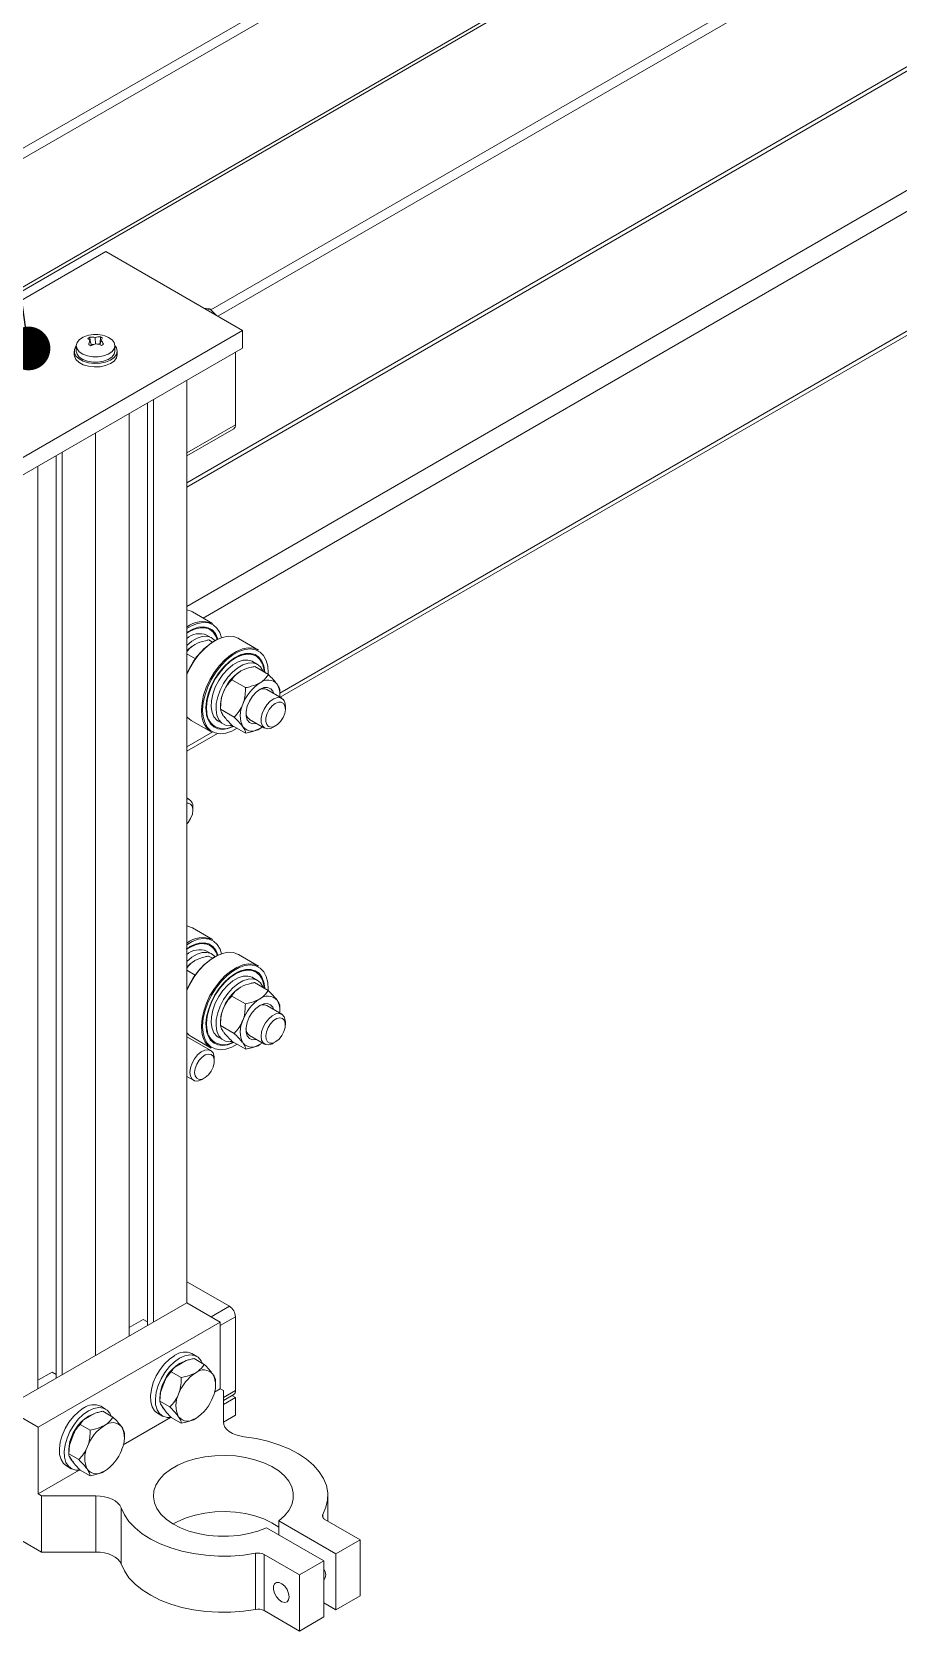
# Model space of a CAD drawing. Header units: millimetres. Extents: x 15 to 415, y 5 to 292.
# Drawn here: x 135.69 to 155.84, y 147.91 to 185.09 of the extents above; entities that cross this region are included whole.
import ezdxf

# ---------------------------------------------------------------- set-up
doc = ezdxf.new("R2010")
doc.units = ezdxf.units.MM
doc.dimstyles.new('SLDDIMSTYLE0', dxfattribs={"dimtxt": 0.18, "dimasz": 1.016, "dimexe": 0, "dimexo": 0.0625, "dimgap": 0, "dimtad": 0, "dimtih": 1, "dimtoh": 1, "dimdec": 0, "dimrnd": 1e-09, "dimzin": 0, "dimdsep": 46, "dimtxsty": 'Standard', "dimblk1": 'DOT', "dimblk2": 'DOT', "dimsah": 1, "dimcen": 0.09, "dimadec": 0, "dimazin": 0, "dimtfac": 1.016, "dimtdec": 0, "dimtofl": 0, "dimtmove": 0, "dimatfit": 3, "dimldrblk": 'DOT', "dimfxl": 1, "dimfrac": 2, "dimtolj": 1, "dimtzin": 0, "dimarcsym": 0})

# ---------------------------------------------------------------- blocks, each defined once
blk = doc.blocks.new('_DOT')
at = {"color": 0, "linetype": 'ByBlock', "lineweight": -2}
blk.add_line((-0.5, 0), (-1, 0), dxfattribs=at)
at = {"color": 0, "linetype": 'ByBlock', "const_width": 0.5}
blk.add_lwpolyline([(-0.25, 0, 1), (0.25, 0, 1)], format="xyb", close=True, dxfattribs=at)

msp = doc.modelspace()

# ---------------------------------------------------------------- linework, layer by layer
at = {"color": 7, "linetype": 'Continuous', "lineweight": 15}
for p, q in [((131.446, 180.064), (170.893, 202.836)), ((131.658, 179.942), (171.105, 202.714)), ((139.849, 178.628), (173.721, 198.182)), ((140.012, 178.478), (173.721, 197.937)), ((171.123, 192.987), (139.29, 174.61)), ((141.462, 169.619), (176.594, 189.9)), ((137.402, 179.984), (133.753, 177.878)), ((140.584, 178.148), (137.402, 179.984)), ((139.689, 178.664), (139.824, 178.653)), ((139.824, 178.653), (139.766, 178.62)), ((139.824, 178.653), (139.981, 178.496)), ((131.038, 172.637), (140.584, 178.148)), ((140.584, 178.148), (140.584, 177.739)), ((131.038, 172.229), (140.584, 177.739)), ((136.718, 177.794), (136.718, 177.67)), ((137.037, 177.909), (137.03, 177.991)), ((137.075, 177.802), (137.038, 177.908)), ((137.065, 177.833), (137.128, 177.822)), ((137.163, 177.834), (137.16, 177.989)), ((137.215, 177.829), (137.274, 177.844)), ((137.264, 177.816), (137.299, 177.918)), ((137.277, 177.855), (137.284, 178)), ((137.465, 177.989), (137.38, 178.023)), ((137.618, 177.67), (137.618, 177.794)), ((136.668, 177.67), (136.668, 177.588)), ((137.668, 177.588), (137.668, 177.67)), ((140.421, 175.955), (140.421, 177.645)), ((139.29, 176.992), (139.29, 155.542)), ((138.371, 176.462), (138.371, 155.011)), ((138.512, 176.543), (138.512, 155.093)), ((137.946, 176.217), (137.946, 154.766)), ((137.168, 175.768), (137.168, 154.317)), ((139.29, 175.235), (140.38, 175.864)), ((136.249, 175.237), (136.249, 153.786)), ((136.391, 175.319), (136.391, 153.868)), ((135.825, 174.992), (135.825, 153.541)), ((139.889, 171.335), (139.423, 171.604)), ((139.867, 171.002), (139.753, 171.067)), ((139.828, 171.197), (139.814, 171.205)), ((139.467, 170.84), (139.467, 170.84)), ((139.801, 170.952), (139.888, 170.902)), ((140.957, 170.719), (140.49, 170.988)), ((139.29, 170.632), (139.491, 170.516)), ((140.934, 170.385), (140.821, 170.451)), ((140.869, 170.336), (141.187, 170.152)), ((140.896, 170.581), (140.882, 170.589)), ((140.338, 170.027), (140.656, 169.844)), ((140.534, 170.223), (140.534, 170.223)), ((141.5, 169.597), (141.148, 169.8)), ((141.454, 169.692), (141.454, 169.773)), ((140.075, 169.427), (140.075, 169.346)), ((140.075, 169.343), (140.392, 169.16)), ((141.583, 169.351), (141.583, 169.414)), ((139.39, 169.083), (139.857, 168.813)), ((139.932, 168.943), (139.946, 168.935)), ((140.021, 169.065), (140.134, 169)), ((140.342, 168.967), (140.659, 168.784)), ((140.748, 169.107), (141.1, 168.904)), ((140.994, 168.896), (140.994, 168.896)), ((140.996, 168.897), (141.05, 168.933)), ((141.3, 168.924), (141.355, 168.955)), ((139.29, 168.365), (140.005, 168.778)), ((139.348, 167.246), (139.29, 167.28)), ((139.431, 166.998), (139.431, 167.063)), ((139.889, 163.986), (139.423, 164.256)), ((139.867, 163.653), (139.753, 163.718)), ((139.797, 163.603), (139.886, 163.552)), ((139.828, 163.848), (139.814, 163.856)), ((140.957, 163.37), (140.49, 163.639)), ((139.29, 163.276), (139.487, 163.162)), ((139.467, 163.491), (139.467, 163.491)), ((140.896, 163.232), (140.882, 163.24)), ((140.534, 162.874), (140.534, 162.874)), ((140.934, 163.036), (140.821, 163.102)), ((140.865, 162.987), (141.182, 162.804)), ((140.334, 162.673), (140.652, 162.49)), ((141.5, 162.248), (141.148, 162.451)), ((141.454, 162.344), (141.454, 162.422)), ((140.075, 162.078), (140.075, 162)), ((140.075, 161.988), (140.392, 161.805)), ((140.748, 161.758), (141.1, 161.555)), ((141.583, 162.002), (141.583, 162.065)), ((139.846, 161.407), (139.29, 161.727)), ((139.39, 161.734), (139.857, 161.464)), ((139.932, 161.594), (139.946, 161.586)), ((140.021, 161.716), (140.134, 161.651)), ((140.346, 161.618), (140.663, 161.435)), ((140.994, 161.548), (140.994, 161.548)), ((141, 161.551), (141.05, 161.584)), ((141.3, 161.575), (141.355, 161.606)), ((139.929, 161.161), (139.929, 161.224)), ((139.29, 160.804), (139.446, 160.714)), ((139.646, 160.734), (139.7, 160.765)), ((140.28, 155.46), (139.29, 156.031)), ((135.052, 153.095), (139.29, 155.542)), ((139.29, 155.542), (140.068, 155.093)), ((135.83, 152.646), (140.068, 155.093)), ((137.946, 154.968), (138.274, 155.151)), ((138.274, 155.151), (138.371, 155.095)), ((140.068, 155.093), (140.068, 153.541)), ((140.421, 155.215), (140.421, 153.5)), ((139.523, 154.293), (139.41, 154.358)), ((138.928, 153.936), (139.161, 153.802)), ((139.141, 154.12), (139.009, 154.043)), ((139.274, 154.196), (139.141, 154.12)), ((139.459, 154.243), (139.692, 154.109)), ((135.825, 153.743), (136.153, 153.926)), ((136.153, 153.926), (136.249, 153.871)), ((138.743, 153.625), (138.677, 153.454)), ((138.81, 153.795), (138.743, 153.625)), ((139.957, 153.649), (139.957, 153.731)), ((138.663, 153.252), (138.677, 153.454)), ((138.663, 153.313), (138.663, 153.252)), ((138.663, 153.252), (138.896, 153.118)), ((138.677, 153.188), (138.743, 153.094)), ((139.932, 153.463), (140.068, 153.541)), ((140.143, 153.498), (140.068, 153.541)), ((140.143, 153.498), (140.143, 152.766)), ((140.143, 153.272), (140.38, 153.409)), ((140.143, 153.176), (140.421, 153.337)), ((140.421, 153.337), (140.338, 153.385)), ((140.421, 153.337), (140.421, 152.929)), ((135.83, 152.646), (135.052, 153.095)), ((137.02, 152.895), (136.888, 152.819)), ((137.153, 152.972), (137.02, 152.895)), ((137.401, 153.068), (137.288, 153.133)), ((137.338, 153.018), (137.57, 152.884)), ((137.811, 152.238), (138.908, 152.872)), ((138.61, 152.972), (138.723, 152.907)), ((138.743, 153.094), (138.81, 153)), ((138.928, 152.875), (138.81, 153)), ((138.928, 152.875), (139.161, 152.741)), ((140.143, 152.768), (140.421, 152.929)), ((135.83, 151.095), (135.83, 152.646)), ((136.688, 152.571), (136.622, 152.4)), ((136.807, 152.712), (137.04, 152.578)), ((137.836, 152.424), (137.836, 152.506)), ((136.542, 152.028), (136.556, 152.229)), ((136.542, 152.088), (136.542, 152.028)), ((136.622, 152.4), (136.556, 152.229)), ((136.488, 151.748), (136.601, 151.682)), ((136.542, 152.028), (136.774, 151.894)), ((136.556, 151.964), (136.622, 151.869)), ((136.622, 151.869), (136.688, 151.775)), ((136.807, 151.65), (136.688, 151.775)), ((135.83, 151.095), (136.786, 151.647)), ((136.807, 151.65), (137.04, 151.516)), ((135.83, 151.095), (135.905, 151.051)), ((135.905, 151.051), (137.173, 151.051)), ((135.905, 151.051), (135.905, 149.745)), ((137.173, 149.745), (137.173, 151.051)), ((142.573, 150.465), (142.573, 151.051)), ((137.761, 150.774), (137.761, 149.467)), ((135.905, 149.745), (135.052, 150.237)), ((142.476, 149.541), (141.145, 150.31)), ((141.428, 150.473), (142.759, 149.704)), ((141.428, 150.473), (141.428, 150.146)), ((142.505, 150.504), (143.325, 150.031)), ((142.759, 149.704), (143.325, 150.031)), ((143.325, 150.031), (143.325, 148.725)), ((137.173, 149.745), (135.905, 149.745)), ((140.888, 148.41), (140.888, 149.716)), ((141.09, 149.688), (141.911, 149.215)), ((141.09, 149.688), (141.09, 148.382)), ((141.911, 149.215), (142.476, 149.541)), ((142.476, 149.541), (142.476, 148.235)), ((142.759, 149.704), (142.759, 148.398)), ((141.911, 149.215), (141.911, 147.908)), ((141.911, 147.908), (141.09, 148.382)), ((142.476, 148.561), (142.759, 148.398)), ((142.759, 148.398), (143.325, 148.725)), ((141.911, 147.908), (142.476, 148.235))]:
    msp.add_line(p, q, dxfattribs=at)
at = {"color": 8, "linetype": 'Continuous', "lineweight": 15}
for p, q in [((133.753, 178.171), (169.515, 198.816)), ((133.753, 178.089), (169.515, 198.734)), ((171.211, 192.936), (139.29, 174.509)), ((176.656, 192.814), (139.669, 171.462)), ((139.29, 171.733), (173.615, 191.549)), ((141.454, 169.716), (176.656, 190.038)), ((139.29, 175.302), (140.421, 175.955)), ((139.658, 169.303), (139.669, 169.174)), ((139.29, 168.467), (139.894, 168.815)), ((139.663, 169.074), (139.64, 169.171)), ((139.662, 161.727), (139.64, 161.825)), ((139.658, 161.957), (139.668, 161.828)), ((139.856, 155.215), (140.28, 155.46)), ((140.421, 155.215), (140.068, 155.011)), ((140.143, 153.339), (140.421, 153.5)), ((142.456, 150.621), (142.456, 150.551))]:
    msp.add_line(p, q, dxfattribs=at)
at = {"color": 7, "linetype": 'Continuous', "lineweight": 15, "flags": 128}
for points in [[(136.718, 177.796), (136.71, 177.784), (136.673, 177.709), (136.673, 177.63), (136.71, 177.554), (136.781, 177.487), (136.881, 177.434), (137.002, 177.398), (137.135, 177.382), (137.271, 177.387)], [(136.957, 178.023), (136.876, 177.991), (136.791, 177.936), (136.737, 177.869), (136.718, 177.796), (136.736, 177.722), (136.788, 177.655), (136.872, 177.599), (136.979, 177.558), (137.102, 177.537), (137.23, 177.537), (137.353, 177.557), (137.461, 177.597), (137.546, 177.652), (137.6, 177.719), (137.618, 177.793), (137.601, 177.866), (137.549, 177.933), (137.465, 177.989), (137.465, 177.989)], [(137.271, 177.387), (137.399, 177.414), (137.51, 177.459), (137.596, 177.52), (137.65, 177.593), (137.668, 177.67), (137.65, 177.748), (137.618, 177.796)], [(136.668, 177.588), (136.673, 177.548), (136.71, 177.473), (136.781, 177.406), (136.881, 177.352), (137.002, 177.316), (137.135, 177.3), (137.271, 177.306)], [(136.718, 177.67), (136.736, 177.598), (136.788, 177.531), (136.872, 177.475), (136.979, 177.434), (137.102, 177.413), (137.23, 177.413), (137.353, 177.433), (137.461, 177.473), (137.546, 177.528), (137.6, 177.595), (137.618, 177.668), (137.618, 177.67)], [(137.271, 177.306), (137.399, 177.332), (137.51, 177.378), (137.596, 177.439), (137.65, 177.511), (137.668, 177.588)], [(139.423, 171.604), (139.388, 171.622), (139.29, 171.651)], [(140.098, 171.002), (140.056, 171.126), (139.989, 171.23), (139.9, 171.306), (139.793, 171.349), (139.671, 171.359), (139.537, 171.336), (139.398, 171.28), (139.29, 171.216)], [(139.29, 171.126), (139.301, 171.134), (139.432, 171.206), (139.559, 171.249), (139.679, 171.259), (139.788, 171.238), (139.88, 171.185), (139.954, 171.104), (140.006, 170.995), (140.014, 170.97)], [(139.29, 171.11), (139.338, 171.141), (139.47, 171.205), (139.597, 171.238), (139.714, 171.237), (139.818, 171.203), (139.904, 171.137), (139.968, 171.042), (139.998, 170.963)], [(140.49, 170.988), (140.483, 170.992), (140.375, 171.031), (140.253, 171.038), (140.121, 171.013), (139.983, 170.957), (139.843, 170.87), (139.707, 170.757), (139.578, 170.621), (139.461, 170.466), (139.359, 170.297), (139.29, 170.153)], [(139.29, 170.827), (139.405, 170.923), (139.528, 170.994), (139.647, 171.032), (139.758, 171.037), (139.856, 171.008), (139.935, 170.946), (139.944, 170.935)], [(139.64, 169.171), (139.629, 169.325), (139.643, 169.494), (139.681, 169.671), (139.743, 169.851), (139.826, 170.028), (139.928, 170.197), (140.045, 170.352), (140.174, 170.488), (140.31, 170.601), (140.449, 170.687), (140.587, 170.744), (140.72, 170.769), (140.842, 170.762), (140.95, 170.723), (140.957, 170.719)], [(141.184, 170.154), (141.185, 170.186), (141.174, 170.342), (141.137, 170.478), (141.076, 170.589), (140.993, 170.672), (140.89, 170.724), (140.772, 170.744), (140.641, 170.729), (140.503, 170.682), (140.362, 170.603), (140.223, 170.495), (140.091, 170.362), (139.97, 170.209), (139.864, 170.04), (139.778, 169.862), (139.713, 169.68), (139.673, 169.5), (139.658, 169.33), (139.658, 169.303)], [(139.745, 169.234), (139.735, 169.378), (139.75, 169.536), (139.79, 169.703), (139.852, 169.871), (139.935, 170.035), (140.035, 170.189), (140.149, 170.328), (140.273, 170.446), (140.403, 170.539), (140.533, 170.604), (140.659, 170.638), (140.776, 170.64), (140.881, 170.611), (140.969, 170.551), (141.037, 170.462), (141.083, 170.348), (141.105, 170.212), (141.106, 170.199)], [(139.759, 169.244), (139.75, 169.391), (139.766, 169.551), (139.808, 169.719), (139.873, 169.889), (139.959, 170.054), (140.063, 170.207), (140.181, 170.343), (140.308, 170.457), (140.439, 170.543), (140.57, 170.6), (140.695, 170.624), (140.809, 170.615), (140.909, 170.573), (140.989, 170.5), (141.048, 170.398), (141.083, 170.271), (141.091, 170.208)], [(140.021, 169.065), (139.99, 169.086), (139.921, 169.163), (139.876, 169.268), (139.856, 169.396), (139.863, 169.541), (139.896, 169.696), (139.953, 169.854), (140.032, 170.007), (140.13, 170.149), (140.241, 170.273), (140.36, 170.372), (140.482, 170.442), (140.602, 170.481), (140.713, 170.486), (140.81, 170.457), (140.821, 170.451)], [(140.342, 168.967), (140.297, 168.962), (140.192, 168.975), (140.103, 169.021), (140.035, 169.098), (139.989, 169.203), (139.969, 169.331), (139.976, 169.476), (140.009, 169.631), (140.066, 169.789), (140.145, 169.942), (140.243, 170.084), (140.354, 170.207), (140.473, 170.307), (140.595, 170.377), (140.715, 170.416), (140.826, 170.421), (140.923, 170.391), (141.003, 170.329), (141.06, 170.238), (141.066, 170.222)], [(140.913, 169.012), (140.902, 169.01), (140.817, 169.005), (140.746, 169.034), (140.695, 169.096), (140.669, 169.184), (140.668, 169.292), (140.694, 169.411), (140.745, 169.531), (140.815, 169.643), (140.9, 169.737), (140.993, 169.806), (141.085, 169.845), (141.171, 169.849), (141.242, 169.82), (141.293, 169.759), (141.312, 169.705)], [(141.3, 168.924), (141.242, 168.897), (141.163, 168.885), (141.096, 168.906), (141.048, 168.958), (141.021, 169.035), (141.02, 169.132), (141.044, 169.239), (141.09, 169.347), (141.155, 169.446), (141.233, 169.528), (141.317, 169.586), (141.399, 169.613), (141.473, 169.609), (141.531, 169.572), (141.531, 169.572)], [(140.382, 168.944), (140.375, 168.941), (140.246, 168.891), (140.124, 168.872), (140.012, 168.886), (139.915, 168.931), (139.837, 169.006), (139.779, 169.108), (139.745, 169.234)], [(141.541, 169.479), (141.574, 169.42), (141.583, 169.339), (141.567, 169.244), (141.528, 169.148), (141.471, 169.058), (141.4, 168.987), (141.325, 168.94), (141.253, 168.924), (141.192, 168.939), (141.149, 168.985), (141.128, 169.057), (141.131, 169.145), (141.159, 169.242), (141.208, 169.336), (141.273, 169.418), (141.346, 169.478), (141.421, 169.51), (141.488, 169.51), (141.541, 169.479)], [(139.29, 169.167), (139.35, 169.11), (139.39, 169.083)], [(139.669, 169.174), (139.705, 169.038), (139.766, 168.926), (139.849, 168.843), (139.952, 168.791), (140.071, 168.772), (140.201, 168.786), (140.34, 168.834), (140.46, 168.899)], [(139.29, 166.674), (139.318, 166.706), (139.378, 166.799), (139.418, 166.901), (139.431, 166.998), (139.418, 167.079), (139.378, 167.135), (139.318, 167.159), (139.29, 167.158)], [(139.423, 164.256), (139.397, 164.269), (139.29, 164.302)], [(140.098, 163.653), (140.062, 163.763), (139.998, 163.871), (139.911, 163.95), (139.806, 163.997), (139.685, 164.011), (139.553, 163.992), (139.414, 163.94), (139.29, 163.867)], [(139.278, 163.769), (139.32, 163.797), (139.45, 163.865), (139.577, 163.903), (139.696, 163.909), (139.802, 163.883), (139.892, 163.827), (139.963, 163.741), (140.011, 163.629), (140.014, 163.621)], [(139.29, 163.761), (139.361, 163.805), (139.491, 163.864), (139.617, 163.891), (139.733, 163.885), (139.833, 163.845), (139.916, 163.774), (139.977, 163.674), (139.998, 163.614)], [(140.49, 163.639), (140.485, 163.642), (140.377, 163.682), (140.255, 163.69), (140.123, 163.665), (139.985, 163.609), (139.846, 163.523), (139.709, 163.411), (139.58, 163.275), (139.463, 163.12), (139.361, 162.951), (139.29, 162.804)], [(139.29, 163.479), (139.405, 163.574), (139.528, 163.645), (139.647, 163.683), (139.758, 163.688), (139.856, 163.659), (139.935, 163.597), (139.944, 163.586)], [(139.64, 161.825), (139.629, 161.979), (139.644, 162.148), (139.682, 162.325), (139.744, 162.505), (139.828, 162.682), (139.93, 162.851), (140.047, 163.005), (140.176, 163.141), (140.312, 163.254), (140.452, 163.34), (140.59, 163.396), (140.722, 163.42), (140.844, 163.412), (140.952, 163.373), (140.957, 163.37)], [(141.184, 162.806), (141.185, 162.834), (141.174, 162.99), (141.138, 163.127), (141.078, 163.239), (140.995, 163.322), (140.892, 163.375), (140.774, 163.395), (140.643, 163.381), (140.505, 163.334), (140.364, 163.255), (140.225, 163.148), (140.093, 163.016), (139.972, 162.863), (139.866, 162.694), (139.779, 162.516), (139.714, 162.334), (139.673, 162.155), (139.658, 161.984), (139.658, 161.957)], [(139.745, 161.887), (139.735, 162.032), (139.751, 162.19), (139.791, 162.356), (139.853, 162.525), (139.936, 162.689), (140.037, 162.843), (140.151, 162.981), (140.275, 163.098), (140.405, 163.191), (140.535, 163.256), (140.661, 163.289), (140.778, 163.291), (140.882, 163.261), (140.97, 163.201), (141.038, 163.111), (141.084, 162.997), (141.105, 162.861), (141.106, 162.848)], [(139.759, 161.898), (139.75, 162.044), (139.766, 162.205), (139.808, 162.373), (139.874, 162.543), (139.96, 162.707), (140.065, 162.86), (140.182, 162.996), (140.31, 163.109), (140.441, 163.196), (140.572, 163.252), (140.696, 163.275), (140.811, 163.266), (140.91, 163.223), (140.99, 163.149), (141.049, 163.047), (141.084, 162.92), (141.091, 162.857)], [(140.021, 161.716), (139.99, 161.737), (139.921, 161.814), (139.876, 161.919), (139.856, 162.047), (139.863, 162.192), (139.896, 162.347), (139.953, 162.505), (140.032, 162.659), (140.13, 162.8), (140.241, 162.924), (140.36, 163.023), (140.482, 163.094), (140.602, 163.132), (140.713, 163.137), (140.81, 163.108), (140.821, 163.102)], [(140.339, 161.618), (140.297, 161.614), (140.192, 161.626), (140.103, 161.672), (140.035, 161.749), (139.989, 161.854), (139.969, 161.982), (139.976, 162.127), (140.009, 162.282), (140.066, 162.44), (140.145, 162.593), (140.243, 162.735), (140.354, 162.858), (140.473, 162.958), (140.595, 163.028), (140.715, 163.067), (140.826, 163.072), (140.923, 163.042), (141.003, 162.98), (141.06, 162.889), (141.067, 162.87)], [(140.913, 161.663), (140.905, 161.661), (140.82, 161.656), (140.748, 161.684), (140.697, 161.744), (140.669, 161.832), (140.668, 161.939), (140.693, 162.058), (140.743, 162.178), (140.813, 162.29), (140.897, 162.385), (140.99, 162.456), (141.083, 162.495), (141.168, 162.501), (141.24, 162.472), (141.291, 162.412), (141.312, 162.356)], [(141.3, 161.575), (141.281, 161.564), (141.199, 161.538), (141.125, 161.544), (141.068, 161.581), (141.031, 161.648), (141.017, 161.736), (141.03, 161.839), (141.066, 161.948), (141.123, 162.053), (141.195, 162.144), (141.277, 162.214), (141.362, 162.256), (141.44, 162.266), (141.507, 162.244), (141.554, 162.192), (141.554, 162.192)], [(141.56, 162.105), (141.581, 162.034), (141.578, 161.945), (141.551, 161.848), (141.502, 161.754), (141.438, 161.672), (141.364, 161.612), (141.289, 161.579), (141.222, 161.579), (141.169, 161.609), (141.135, 161.668), (141.126, 161.749), (141.142, 161.843), (141.18, 161.94), (141.238, 162.029), (141.308, 162.101), (141.383, 162.148), (141.455, 162.165), (141.516, 162.15), (141.56, 162.105)], [(141.554, 162.192), (141.58, 162.113), (141.583, 162.065)], [(139.29, 161.818), (139.348, 161.762), (139.39, 161.734)], [(139.668, 161.828), (139.704, 161.691), (139.765, 161.579), (139.848, 161.495), (139.95, 161.443), (140.069, 161.423), (140.199, 161.437), (140.337, 161.484), (140.461, 161.551)], [(140.384, 161.596), (140.373, 161.591), (140.244, 161.541), (140.122, 161.523), (140.01, 161.537), (139.914, 161.583), (139.836, 161.658), (139.779, 161.761), (139.745, 161.887)], [(139.363, 160.897), (139.375, 161), (139.412, 161.109), (139.469, 161.214), (139.542, 161.305), (139.625, 161.374), (139.709, 161.415), (139.787, 161.425), (139.853, 161.402), (139.901, 161.349), (139.925, 161.27), (139.929, 161.224)], [(139.471, 160.897), (139.484, 160.99), (139.52, 161.087), (139.575, 161.178), (139.644, 161.252), (139.719, 161.303), (139.792, 161.324), (139.855, 161.313), (139.901, 161.271), (139.925, 161.203), (139.925, 161.116), (139.901, 161.019), (139.855, 160.924), (139.792, 160.84), (139.719, 160.777), (139.644, 160.741), (139.575, 160.736), (139.52, 160.763), (139.484, 160.818), (139.471, 160.897)], [(139.646, 160.734), (139.625, 160.722), (139.542, 160.697), (139.469, 160.703), (139.412, 160.741), (139.375, 160.808), (139.363, 160.897)], [(139.01, 154.318), (138.888, 154.233), (138.772, 154.121), (138.667, 153.988), (138.578, 153.839), (138.51, 153.683), (138.464, 153.525), (138.445, 153.374), (138.451, 153.237), (138.484, 153.12), (138.541, 153.028), (138.61, 152.972)], [(139.654, 154.13), (139.622, 154.194), (139.554, 154.272), (139.465, 154.318), (139.36, 154.33), (139.244, 154.308), (139.123, 154.253)], [(139.123, 154.253), (139.001, 154.168), (138.885, 154.056), (138.78, 153.922), (138.692, 153.774), (138.623, 153.617), (138.578, 153.46), (138.558, 153.309), (138.564, 153.172), (138.597, 153.055), (138.654, 152.963), (138.734, 152.901), (138.831, 152.872), (138.929, 152.874)], [(139.123, 154.131), (139.229, 154.178), (139.253, 154.184)], [(136.888, 153.094), (136.767, 153.008), (136.651, 152.896), (136.546, 152.763), (136.457, 152.615), (136.388, 152.458), (136.343, 152.301), (136.323, 152.15), (136.33, 152.013), (136.363, 151.895), (136.42, 151.804), (136.488, 151.748)], [(137.001, 153.028), (136.88, 152.943), (136.764, 152.831), (136.659, 152.698), (136.57, 152.549), (136.502, 152.393), (136.456, 152.235), (136.437, 152.085), (136.443, 151.947), (136.476, 151.83), (136.533, 151.738), (136.612, 151.676), (136.71, 151.647), (136.808, 151.65)], [(137.533, 152.906), (137.501, 152.97), (137.433, 153.047), (137.344, 153.093), (137.239, 153.105), (137.123, 153.083), (137.001, 153.028)], [(137.001, 152.906), (137.107, 152.953), (137.131, 152.959)], [(138.77, 153.056), (138.725, 153.105), (138.691, 153.168)], [(140.624, 152.427), (140.525, 152.443), (140.433, 152.469), (140.35, 152.504), (140.278, 152.547), (140.22, 152.596), (140.178, 152.65), (140.152, 152.707), (140.143, 152.766)], [(140.624, 152.427), (140.906, 152.383), (141.177, 152.321), (141.434, 152.24), (141.671, 152.142), (141.887, 152.028), (142.077, 151.901), (142.239, 151.761), (142.372, 151.61), (142.472, 151.452), (142.538, 151.288), (142.57, 151.12), (142.567, 150.952), (142.528, 150.785), (142.456, 150.621)], [(136.649, 151.831), (136.603, 151.88), (136.57, 151.944)], [(141.145, 150.31), (140.946, 150.233), (140.729, 150.173), (140.5, 150.133), (140.262, 150.113), (140.023, 150.113), (139.785, 150.133), (139.556, 150.174), (139.339, 150.233), (139.14, 150.31), (138.962, 150.403), (138.81, 150.51), (138.687, 150.629), (138.595, 150.756), (138.537, 150.891), (138.513, 151.028), (138.525, 151.167), (138.572, 151.303), (138.653, 151.433), (138.766, 151.555), (138.909, 151.666), (139.078, 151.764), (139.271, 151.846), (139.482, 151.912), (139.708, 151.958), (139.943, 151.985), (140.183, 151.992), (140.421, 151.979), (140.654, 151.945), (140.875, 151.892), (141.081, 151.821), (141.267, 151.733), (141.428, 151.631), (141.561, 151.515), (141.663, 151.39), (141.733, 151.258), (141.768, 151.121), (141.768, 150.982), (141.733, 150.846), (141.664, 150.713), (141.561, 150.588), (141.428, 150.473)], [(137.173, 151.051), (137.275, 151.046), (137.374, 151.031), (137.468, 151.007), (137.553, 150.973), (137.626, 150.932), (137.687, 150.884), (137.732, 150.831), (137.761, 150.774)], [(137.761, 150.774), (137.836, 150.611), (137.944, 150.454), (138.084, 150.306), (138.254, 150.169), (138.451, 150.045), (138.672, 149.935), (138.914, 149.841), (139.175, 149.765), (139.449, 149.707), (139.733, 149.669), (140.024, 149.65), (140.316, 149.652), (140.605, 149.674), (140.888, 149.716)], [(138.97, 150.398), (139.078, 150.458), (139.271, 150.54), (139.482, 150.605), (139.708, 150.652), (139.943, 150.679), (140.183, 150.686), (140.421, 150.672), (140.654, 150.639), (140.875, 150.586), (141.081, 150.514), (141.267, 150.427), (141.428, 150.324), (141.428, 150.324)], [(137.761, 149.467), (137.732, 149.524), (137.687, 149.577), (137.626, 149.625), (137.553, 149.667), (137.468, 149.7), (137.374, 149.725), (137.275, 149.74), (137.173, 149.745)], [(140.888, 148.41), (140.605, 148.368), (140.316, 148.346), (140.024, 148.344), (139.733, 148.362), (139.449, 148.401), (139.175, 148.458), (138.914, 148.535), (138.672, 148.628), (138.451, 148.738), (138.254, 148.863), (138.084, 149), (137.944, 149.148), (137.836, 149.304), (137.761, 149.467)], [(141.67, 148.7), (141.658, 148.784), (141.622, 148.871), (141.568, 148.949), (141.503, 149.008), (141.436, 149.04), (141.375, 149.04), (141.33, 149.008), (141.306, 148.95), (141.306, 148.872), (141.33, 148.785), (141.375, 148.701), (141.436, 148.631), (141.503, 148.585), (141.568, 148.569), (141.622, 148.585), (141.658, 148.631), (141.67, 148.7)]]:
    msp.add_lwpolyline(points, dxfattribs=at)
at = {"color": 7, "linetype": 'Continuous', "lineweight": 15}
for centre, radius, start, end in [((137.168, 177.335), 0.72, 72.9432, 107.0568), ((137.3, 177.536), 0.528, 120.6859, 126.0214), ((136.501, 177.483), 0.685, 38.3972, 44.5594), ((137.694, 177.627), 0.714, 156.7713, 164.5617), ((136.592, 176.941), 0.968, 61.5937, 64.6991), ((137.085, 177.293), 0.699, 83.8442, 94.4957), ((137.511, 176.715), 1.171, 106.5704, 113.0473), ((137.282, 177.35), 0.65, 89.7583, 100.7936), ((136.939, 176.704), 1.158, 71.4878, 78.1435), ((137.046, 177.472), 0.579, 60.5505, 65.7426), ((138.355, 177.374), 1.188, 149.5107, 152.7197), ((136.765, 177.566), 0.64, 24.3305, 33.3882), ((137.851, 177.021), 0.952, 121.875, 124.8323), ((140.325, 175.944), 0.0971, 304.4922, 6.8199), ((139.66, 170.794), 0.588, 67.0498, 129.0465), ((139.587, 170.649), 0.45, 68.3114, 131.3647), ((140.782, 169.563), 1.609, 121.8603, 158.056), ((139.873, 170.157), 0.795, 120.8715, 137.1572), ((140.689, 170.125), 0.503, 67.39, 123.127), ((141.074, 169.382), 0.999, 122.7896, 159.8765), ((141.534, 169.117), 0.999, 122.7896, 159.8765), ((141.175, 169.735), 0.287, 40.9722, 129.4533), ((141.02, 169.695), 0.436, 350.8343, 31.5702), ((140.919, 169.411), 0.844, 158.1065, 178.9107), ((141.067, 169.628), 0.19, 64.6397, 120.5478), ((141.337, 169.421), 0.246, 358.2915, 37.9156), ((140.149, 169.286), 0.406, 184.7227, 237.6213), ((140.149, 169.279), 0.392, 185.1271, 303.6333), ((141.124, 169.197), 0.59, 153.524, 206.8426), ((140.847, 169.258), 0.18, 179.0407, 236.8269), ((140.094, 169.192), 0.446, 195.3437, 237.9836), ((140.813, 169.119), 0.287, 220.9722, 309.4533), ((139.252, 167.088), 0.181, 352.1569, 77.9801), ((139.659, 163.45), 0.583, 66.8062, 129.2902), ((139.587, 163.3), 0.45, 68.3115, 131.3646), ((139.621, 163.388), 0.507, 67.63, 122.887), ((140.782, 162.215), 1.608, 121.8488, 158.0675), ((139.876, 162.803), 0.8, 121.2921, 137.1141), ((140.689, 162.777), 0.502, 67.3459, 123.1711), ((141.078, 162.03), 1.004, 123.1613, 160.133), ((141.537, 161.765), 1.004, 123.1613, 160.133), ((141.174, 162.384), 0.29, 42.0552, 129.951), ((141.002, 162.342), 0.453, 351.691, 31.277), ((140.914, 162.063), 0.839, 158.4224, 178.957), ((141.067, 162.279), 0.191, 64.7591, 120.4287), ((140.15, 161.938), 0.407, 184.5169, 237.5734), ((140.15, 161.931), 0.392, 184.8785, 303.8748), ((141.116, 161.848), 0.583, 153.7405, 207.5364), ((140.861, 161.917), 0.195, 180.2259, 234.5968), ((140.095, 161.844), 0.448, 195.0561, 237.937), ((140.814, 161.773), 0.29, 222.0551, 309.9509), ((140.114, 155.201), 0.307, 2.6055, 57.3945), ((139.243, 153.999), 0.396, 65.1287, 126.1818), ((139.665, 153.283), 1.006, 122.6416, 171.6021), ((139.743, 153.249), 1.082, 132.7557, 149.6552), ((139.678, 153.693), 0.286, 40.5328, 129.2481), ((140.035, 153.074), 0.998, 122.638, 159.7729), ((139.365, 153.613), 0.593, 333.4364, 26.5636), ((139.418, 153.309), 0.755, 168.9301, 179.6978), ((139.63, 153.154), 0.593, 153.4364, 206.5636), ((138.959, 153.693), 0.998, 302.638, 339.7729), ((140.326, 153.488), 0.0958, 304.0035, 7.3086), ((137.544, 152.059), 1.006, 122.6416, 171.6021), ((137.622, 152.024), 1.082, 132.7558, 149.655), ((137.122, 152.774), 0.396, 65.1286, 126.1818), ((139.317, 153.074), 0.286, 220.5328, 309.2482), ((137.914, 151.85), 0.998, 122.638, 159.7729), ((137.557, 152.468), 0.286, 40.5328, 129.2481), ((137.243, 152.389), 0.593, 333.4365, 26.5635), ((137.296, 152.084), 0.754, 168.9299, 179.6978), ((137.509, 151.929), 0.593, 153.4363, 206.5637), ((136.838, 152.468), 0.998, 302.638, 339.7729), ((137.195, 151.849), 0.286, 220.5328, 309.2482), ((142.535, 150.586), 0.0866, 155.5831, 249.8083), ((140.949, 149.413), 0.309, 62.7357, 101.3952), ((142.295, 149.215), 0.227, 323.1961, 37.1675), ((140.949, 148.107), 0.309, 62.7357, 101.3952)]:
    msp.add_arc(centre, radius, start, end, dxfattribs=at)
for points, knots in [([(139.29, 170.671), (139.301, 170.688), (139.34, 170.75), (139.412, 170.801), (139.465, 170.839)], [0, 0, 0, 0, 0.2764873, 1, 1, 1, 1]), ([(139.465, 170.839), (139.47, 170.842), (139.544, 170.883), (139.66, 170.923), (139.775, 170.947), (139.801, 170.952)], [0, 0, 0, 0, 0.059411, 0.787736, 1, 1, 1, 1]), ([(140.533, 170.222), (140.538, 170.225), (140.611, 170.267), (140.728, 170.306), (140.843, 170.33), (140.869, 170.336)], [0, 0, 0, 0, 0.0594112, 0.7877358, 1, 1, 1, 1]), ([(140.135, 169.726), (140.163, 169.784), (140.217, 169.898), (140.298, 169.984), (140.338, 170.027)], [0, 0, 0, 0, 0.503998, 1, 1, 1, 1]), ([(140.338, 170.027), (140.355, 170.054), (140.398, 170.125), (140.481, 170.185), (140.533, 170.222)], [0, 0, 0, 0, 0.372647, 1, 1, 1, 1]), ([(140.992, 169.957), (140.928, 169.927), (140.825, 169.879), (140.702, 169.853), (140.656, 169.844)], [0, 0, 0, 0, 0.627353, 1, 1, 1, 1]), ([(141.187, 170.152), (141.177, 170.137), (141.137, 170.07), (141.069, 170.003), (140.998, 169.96), (140.992, 169.957)], [0, 0, 0, 0, 0.212264, 0.940589, 1, 1, 1, 1]), ([(141.391, 169.923), (141.364, 169.959), (141.309, 170.029), (141.227, 170.111), (141.187, 170.152)], [0, 0, 0, 0, 0.503998, 1, 1, 1, 1]), ([(141.454, 169.777), (141.452, 169.793), (141.448, 169.826), (141.422, 169.879), (141.396, 169.916), (141.391, 169.923)], [0, 0, 0, 0, 0.432384, 0.879552, 1, 1, 1, 1]), ([(140.075, 169.343), (140.076, 169.399), (140.079, 169.514), (140.105, 169.643), (140.13, 169.711), (140.135, 169.726)], [0, 0, 0, 0, 0.432385, 0.879553, 1, 1, 1, 1]), ([(140.656, 169.844), (140.654, 169.787), (140.651, 169.672), (140.625, 169.543), (140.6, 169.475), (140.595, 169.461)], [0, 0, 0, 0, 0.432383, 0.87955, 1, 1, 1, 1]), ([(140.137, 169.196), (140.118, 169.227), (140.079, 169.288), (140.076, 169.324), (140.075, 169.343)], [0, 0, 0, 0, 0.503998, 1, 1, 1, 1]), ([(140.342, 168.967), (140.307, 169.003), (140.236, 169.074), (140.171, 169.15), (140.143, 169.188), (140.137, 169.196)], [0, 0, 0, 0, 0.432384, 0.879552, 1, 1, 1, 1]), ([(140.595, 169.461), (140.568, 169.403), (140.514, 169.288), (140.432, 169.202), (140.392, 169.16)], [0, 0, 0, 0, 0.503997, 1, 1, 1, 1]), ([(140.392, 169.16), (140.427, 169.124), (140.498, 169.052), (140.563, 168.977), (140.591, 168.939), (140.597, 168.931)], [0, 0, 0, 0, 0.432384, 0.879552, 1, 1, 1, 1]), ([(140.597, 168.931), (140.616, 168.9), (140.655, 168.839), (140.658, 168.802), (140.659, 168.784)], [0, 0, 0, 0, 0.503998, 1, 1, 1, 1]), ([(140.659, 168.784), (140.705, 168.794), (140.829, 168.819), (140.931, 168.867), (140.996, 168.897)], [0, 0, 0, 0, 0.372647, 1, 1, 1, 1]), ([(139.461, 163.487), (139.466, 163.491), (139.54, 163.533), (139.656, 163.573), (139.771, 163.598), (139.797, 163.603)], [0, 0, 0, 0, 0.059411, 0.787736, 1, 1, 1, 1]), ([(139.29, 163.324), (139.3, 163.339), (139.338, 163.399), (139.408, 163.45), (139.461, 163.487)], [0, 0, 0, 0, 0.251813, 1, 1, 1, 1]), ([(140.334, 162.673), (140.351, 162.7), (140.394, 162.772), (140.477, 162.833), (140.528, 162.871)], [0, 0, 0, 0, 0.372647, 1, 1, 1, 1]), ([(140.528, 162.871), (140.534, 162.874), (140.607, 162.917), (140.724, 162.957), (140.839, 162.981), (140.865, 162.987)], [0, 0, 0, 0, 0.059411, 0.787736, 1, 1, 1, 1]), ([(140.133, 162.372), (140.16, 162.429), (140.214, 162.544), (140.294, 162.63), (140.334, 162.673)], [0, 0, 0, 0, 0.503997, 1, 1, 1, 1]), ([(140.652, 162.49), (140.65, 162.433), (140.648, 162.318), (140.623, 162.189), (140.598, 162.121), (140.593, 162.106)], [0, 0, 0, 0, 0.432384, 0.879551, 1, 1, 1, 1]), ([(140.988, 162.606), (140.924, 162.575), (140.821, 162.526), (140.698, 162.499), (140.652, 162.49)], [0, 0, 0, 0, 0.627353, 1, 1, 1, 1]), ([(141.182, 162.804), (141.173, 162.788), (141.132, 162.721), (141.065, 162.652), (140.993, 162.609), (140.988, 162.606)], [0, 0, 0, 0, 0.212264, 0.940589, 1, 1, 1, 1]), ([(141.389, 162.578), (141.361, 162.613), (141.306, 162.682), (141.223, 162.763), (141.182, 162.804)], [0, 0, 0, 0, 0.503997, 1, 1, 1, 1]), ([(141.454, 162.434), (141.452, 162.449), (141.448, 162.481), (141.42, 162.534), (141.394, 162.57), (141.389, 162.578)], [0, 0, 0, 0, 0.432383, 0.87955, 1, 1, 1, 1]), ([(140.075, 161.988), (140.076, 162.045), (140.078, 162.16), (140.104, 162.289), (140.128, 162.357), (140.133, 162.372)], [0, 0, 0, 0, 0.432383, 0.87955, 1, 1, 1, 1]), ([(140.139, 161.844), (140.12, 161.874), (140.08, 161.934), (140.077, 161.97), (140.075, 161.988)], [0, 0, 0, 0, 0.503998, 1, 1, 1, 1]), ([(140.346, 161.618), (140.311, 161.653), (140.239, 161.724), (140.173, 161.799), (140.145, 161.836), (140.139, 161.844)], [0, 0, 0, 0, 0.432384, 0.87955, 1, 1, 1, 1]), ([(140.593, 162.106), (140.566, 162.048), (140.513, 161.934), (140.432, 161.848), (140.392, 161.805)], [0, 0, 0, 0, 0.503997, 1, 1, 1, 1]), ([(140.392, 161.805), (140.427, 161.77), (140.499, 161.699), (140.565, 161.624), (140.593, 161.587), (140.599, 161.579)], [0, 0, 0, 0, 0.432384, 0.87955, 1, 1, 1, 1]), ([(140.599, 161.579), (140.619, 161.549), (140.658, 161.489), (140.662, 161.453), (140.663, 161.435)], [0, 0, 0, 0, 0.503998, 1, 1, 1, 1]), ([(140.663, 161.435), (140.709, 161.445), (140.833, 161.471), (140.935, 161.52), (141, 161.551)], [0, 0, 0, 0, 0.372647, 1, 1, 1, 1]), ([(138.81, 153.795), (138.811, 153.798), (138.847, 153.849), (138.888, 153.894), (138.928, 153.936)], [0, 0, 0, 0, 0.038996, 1, 1, 1, 1]), ([(138.928, 153.936), (138.945, 153.963), (138.968, 153.999), (139, 154.034), (139.009, 154.043)], [0, 0, 0, 0, 0.717745, 1, 1, 1, 1]), ([(139.274, 154.196), (139.306, 154.206), (139.366, 154.224), (139.43, 154.237), (139.459, 154.243)], [0, 0, 0, 0, 0.535033, 1, 1, 1, 1]), ([(139.692, 154.109), (139.681, 154.092), (139.64, 154.024), (139.571, 153.958), (139.502, 153.917), (139.497, 153.914)], [0, 0, 0, 0, 0.240588, 0.952757, 1, 1, 1, 1]), ([(139.895, 153.879), (139.868, 153.914), (139.814, 153.985), (139.732, 154.068), (139.692, 154.109)], [0, 0, 0, 0, 0.503997, 1, 1, 1, 1]), ([(139.161, 153.802), (139.159, 153.746), (139.156, 153.631), (139.13, 153.502), (139.105, 153.434), (139.099, 153.419)], [0, 0, 0, 0, 0.432384, 0.879551, 1, 1, 1, 1]), ([(139.497, 153.914), (139.433, 153.884), (139.33, 153.837), (139.207, 153.812), (139.161, 153.802)], [0, 0, 0, 0, 0.628916, 1, 1, 1, 1]), ([(139.957, 153.731), (139.956, 153.747), (139.952, 153.78), (139.926, 153.834), (139.901, 153.871), (139.895, 153.879)], [0, 0, 0, 0, 0.432383, 0.87955, 1, 1, 1, 1]), ([(138.677, 153.188), (138.677, 153.189), (138.667, 153.214), (138.665, 153.234), (138.663, 153.252)], [0, 0, 0, 0, 0.038998, 1, 1, 1, 1]), ([(139.099, 153.419), (139.072, 153.361), (139.017, 153.247), (138.936, 153.161), (138.896, 153.118)], [0, 0, 0, 0, 0.503998, 1, 1, 1, 1]), ([(136.807, 152.712), (136.824, 152.738), (136.846, 152.775), (136.878, 152.809), (136.888, 152.819)], [0, 0, 0, 0, 0.717744, 1, 1, 1, 1]), ([(137.153, 152.972), (137.185, 152.981), (137.245, 152.999), (137.308, 153.012), (137.338, 153.018)], [0, 0, 0, 0, 0.535034, 1, 1, 1, 1]), ([(137.57, 152.884), (137.56, 152.867), (137.518, 152.8), (137.45, 152.733), (137.38, 152.692), (137.376, 152.69)], [0, 0, 0, 0, 0.240588, 0.952758, 1, 1, 1, 1]), ([(137.774, 152.654), (137.747, 152.69), (137.692, 152.76), (137.611, 152.843), (137.57, 152.884)], [0, 0, 0, 0, 0.503997, 1, 1, 1, 1]), ([(138.896, 153.118), (138.93, 153.083), (139.001, 153.011), (139.066, 152.934), (139.094, 152.896), (139.099, 152.888)], [0, 0, 0, 0, 0.432383, 0.87955, 1, 1, 1, 1]), ([(139.099, 152.888), (139.119, 152.858), (139.157, 152.796), (139.16, 152.759), (139.161, 152.741)], [0, 0, 0, 0, 0.503997, 1, 1, 1, 1]), ([(139.161, 152.741), (139.207, 152.75), (139.33, 152.775), (139.433, 152.823), (139.497, 152.853)], [0, 0, 0, 0, 0.371084, 1, 1, 1, 1]), ([(136.688, 152.571), (136.69, 152.573), (136.725, 152.625), (136.767, 152.669), (136.807, 152.712)], [0, 0, 0, 0, 0.038997, 1, 1, 1, 1]), ([(137.04, 152.578), (137.038, 152.521), (137.035, 152.406), (137.008, 152.277), (136.983, 152.209), (136.978, 152.195)], [0, 0, 0, 0, 0.432384, 0.879551, 1, 1, 1, 1]), ([(137.376, 152.69), (137.312, 152.66), (137.209, 152.612), (137.085, 152.587), (137.04, 152.578)], [0, 0, 0, 0, 0.628916, 1, 1, 1, 1]), ([(137.836, 152.506), (137.834, 152.523), (137.831, 152.556), (137.804, 152.61), (137.779, 152.646), (137.774, 152.654)], [0, 0, 0, 0, 0.432383, 0.87955, 1, 1, 1, 1]), ([(136.978, 152.195), (136.951, 152.137), (136.896, 152.022), (136.815, 151.936), (136.774, 151.894)], [0, 0, 0, 0, 0.503998, 1, 1, 1, 1]), ([(136.556, 151.964), (136.555, 151.965), (136.545, 151.99), (136.543, 152.009), (136.542, 152.028)], [0, 0, 0, 0, 0.038999, 1, 1, 1, 1]), ([(136.774, 151.894), (136.809, 151.858), (136.88, 151.786), (136.945, 151.71), (136.972, 151.672), (136.978, 151.664)], [0, 0, 0, 0, 0.432384, 0.879549, 1, 1, 1, 1]), ([(136.978, 151.664), (136.997, 151.633), (137.035, 151.572), (137.038, 151.534), (137.04, 151.516)], [0, 0, 0, 0, 0.503997, 1, 1, 1, 1]), ([(137.04, 151.516), (137.085, 151.525), (137.209, 151.551), (137.312, 151.598), (137.376, 151.628)], [0, 0, 0, 0, 0.371084, 1, 1, 1, 1])]:
    msp.add_open_spline(points, degree=3, knots=knots, dxfattribs=at)

# ---------------------------------------------------------------- leaders
at = {"color": 7, "linetype": 'Continuous', "lineweight": 0}
msp.add_leader([(135.606, 177.731), (126.172, 245.486)], dimstyle='SLDDIMSTYLE0', dxfattribs=at)

doc.saveas('drawing.dxf')
